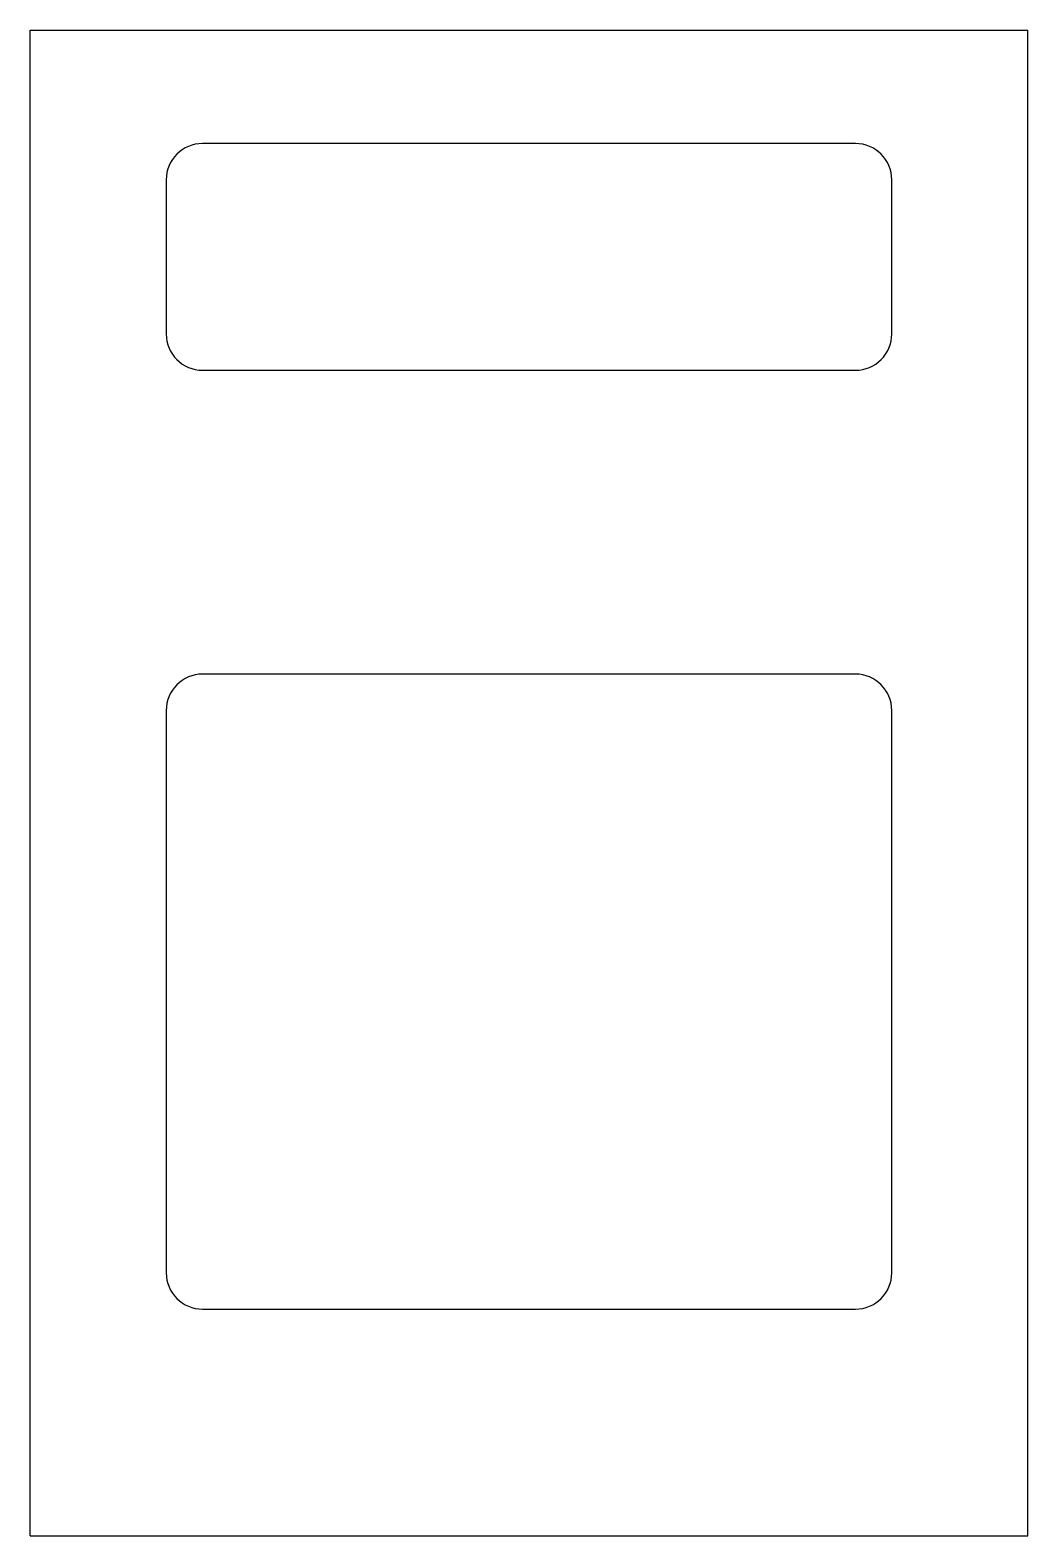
# Model space of a CAD drawing. Extents: x -275 to 275, y -421 to 409.
import ezdxf

# ---------------------------------------------------------------- set-up
doc = ezdxf.new("R2010")
doc.units = 0
doc.layers.get('0').update_dxf_attribs({"linetype": 'CONTINUOUS'})

msp = doc.modelspace()

# ---------------------------------------------------------------- linework, layer by layer
at = {"color": 7, "linetype": 'CONTINUOUS'}
for p, q in [((-275, 408.79), (275, 408.79)), ((-275, -421.21), (-275, 408.79)), ((275, -421.21), (275, 408.79)), ((180, 346.29), (-180, 346.29)), ((-200, 326.29), (-200, 241.29)), ((200, 241.29), (200, 326.29)), ((-180, 221.29), (180, 221.29)), ((180, 53.79), (-180, 53.79)), ((-200, 33.79), (-200, -276.21)), ((200, -276.21), (200, 33.79)), ((-180, -296.21), (180, -296.21)), ((-275, -421.21), (275, -421.21))]:
    msp.add_line(p, q, dxfattribs=at)
for centre, start, end in [((-180, 326.29), 90, 180), ((180, 326.29), 0, 90), ((-180, 241.29), 180, 270), ((180, 241.29), 270, 0), ((-180, 33.79), 90, 180), ((180, 33.79), 0, 90), ((-180, -276.21), 180, 270), ((180, -276.21), 270, 0)]:
    msp.add_arc(centre, 20, start, end, dxfattribs=at)

doc.saveas('drawing.dxf')
